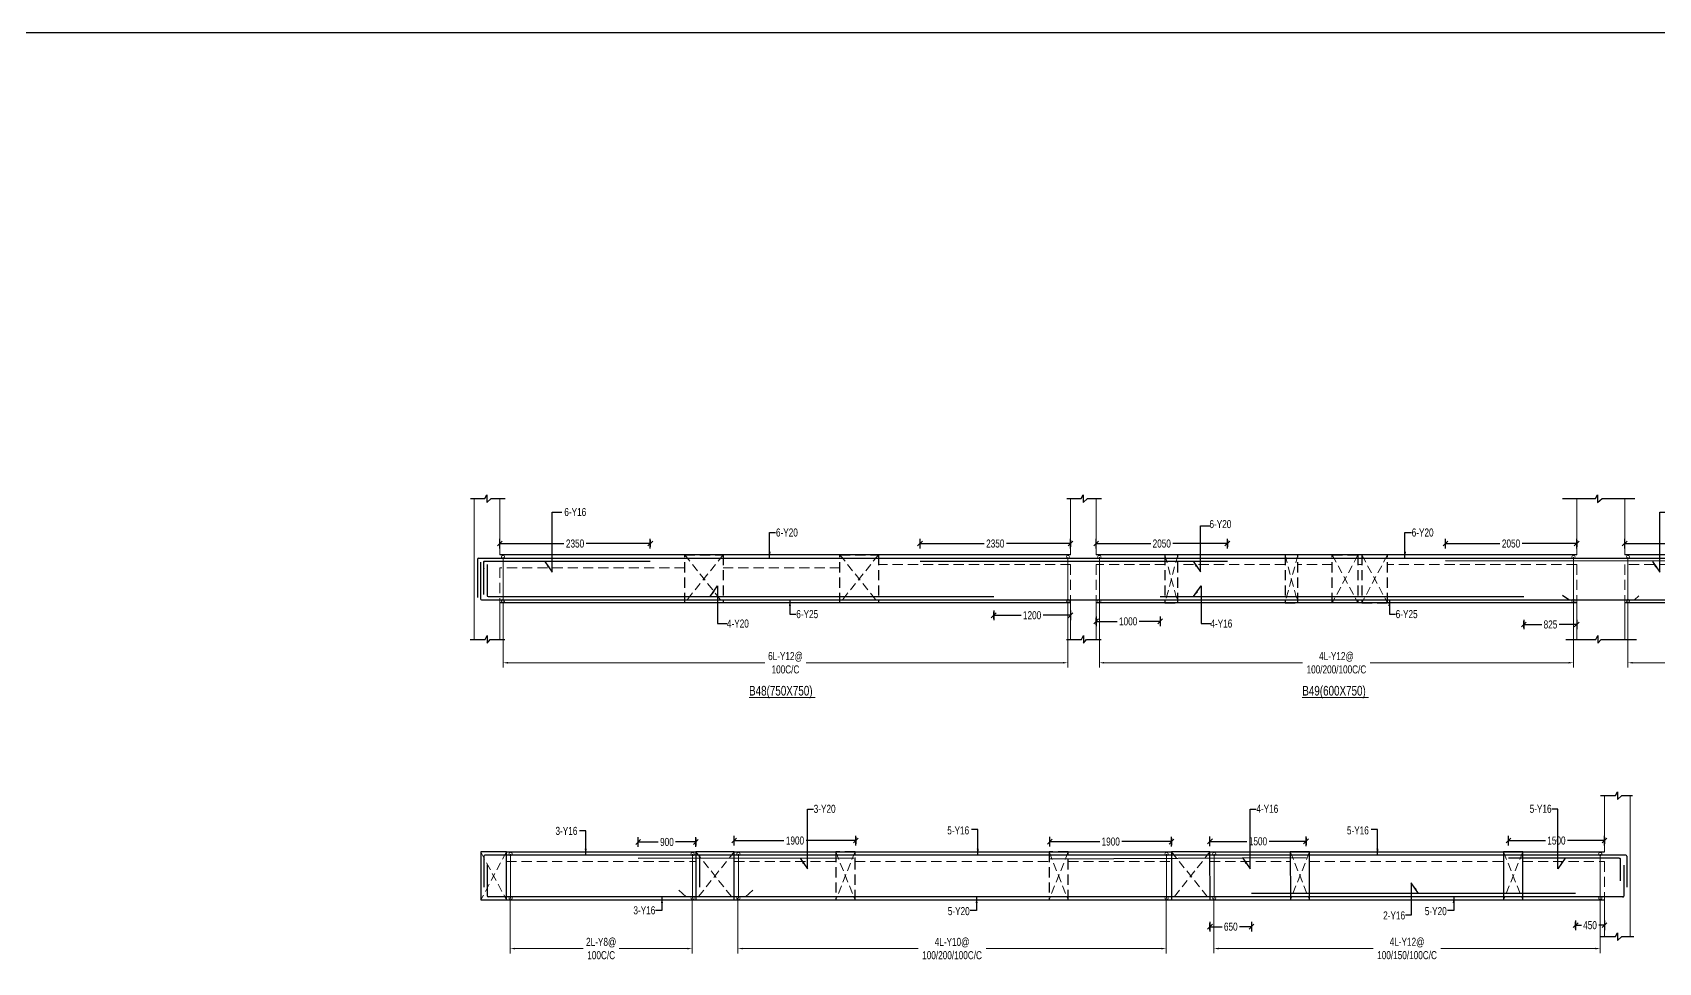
# Model space of a CAD drawing. Header units: millimetres. Extents: x 39642 to 123571, y 2620 to 56435.
# Drawn here: x 80427 to 105822, y 41910 to 56435 of the extents above; entities that cross this region are included whole.
import ezdxf

# ---------------------------------------------------------------- set-up
doc = ezdxf.new("R2010")
doc.units = ezdxf.units.MM
for name, pattern in [('CONTINOUS', [0]), ('CONTINU', [0]), ('HIDDEN', [9.525, 6.35, -3.175])]:
    doc.linetypes.add(name, pattern=pattern)
for name, color, linetype in [('-S-ARROW', 253, 'Continuous'), ('-S-DIM', 251, 'Continuous'), ('-S-MISC', 8, 'Continuous'), ('-STR-BEAM', 7, 'CONTINU'), ('-STR-REINF', 3, 'Continuous'), ('-STR-TEXT', 6, 'Continuous'), ('S- Structural', 5, 'Continuous')]:
    doc.layers.add(name, color=color, linetype=linetype)
for name, color, linetype, lineweight in [('-S-STIRUP', 11, 'Continuous', 9), ('-STR-COLUMN', 5, 'HIDDEN', 13), ('-STR-RF-DIM', 252, 'CONTINOUS', 20), ('S-BEAM-IDEN', 2, 'Continuous', 9), ('SEC TEXT', 9, 'Continuous', 18), ('SLAB LINE', 254, 'HIDDEN', 20)]:
    doc.layers.add(name, color=color, linetype=linetype, lineweight=lineweight)
doc.styles.add('BEAM-LS', font='romans.shx', dxfattribs={"width": 0.8})
doc.styles.add('EL', font='swisscl.ttf')
doc.styles.add('SOBHA', font='swisscl.ttf')
doc.styles.add('sobha.sed', font='swisscl.ttf')
doc.dimstyles.new('S-50', dxfattribs={"dimscale": 50, "dimtxt": 2.5, "dimasz": 1.25, "dimexe": 1, "dimexo": 1, "dimgap": 0.5, "dimtad": 1, "dimdec": 0, "dimrnd": 0.0005, "dimzin": 0, "dimdsep": 46, "dimtxsty": 'EL', "dimblk": 'ARCHTICK', "dimcen": 0.09, "dimdle": 1.5, "dimclrd": 251, "dimclre": 251, "dimclrt": 6, "dimadec": 0, "dimazin": 0, "dimtfac": 1, "dimtdec": 0, "dimtofl": 0, "dimtmove": 0, "dimatfit": 3, "dimfxl": 2, "dimtolj": 1, "dimtzin": 0, "dimlwd": -1, "dimlwe": -1, "dimarcsym": 0})
doc.dimstyles.new('S-DIM50', dxfattribs={"dimscale": 50, "dimtxt": 2.5, "dimasz": 1.5, "dimexe": 1.5, "dimexo": 1, "dimgap": 0.5, "dimtad": 0, "dimdec": 0, "dimzin": 0, "dimdsep": 46, "dimtxsty": 'SOBHA', "dimcen": 0.09, "dimclrd": 256, "dimclre": 256, "dimclrt": 6, "dimadec": 5, "dimazin": 0, "dimtfac": 1, "dimtdec": 0, "dimtofl": 0, "dimtmove": 0, "dimatfit": 3, "dimfxl": 0.18, "dimtolj": 1, "dimtzin": 0, "dimlwd": -1, "dimlwe": -1, "dimarcsym": 0})
doc.dimstyles.new('STIRUP', dxfattribs={"dimscale": 50, "dimtxt": 2.5, "dimasz": 2.2, "dimexe": 0, "dimexo": 0, "dimgap": 0.5, "dimtad": 0, "dimdec": 0, "dimzin": 0, "dimdsep": 46, "dimtxsty": 'BEAM-LS', "dimblk": 'DOTSMALL', "dimcen": 0.09, "dimclrd": 256, "dimclre": 256, "dimclrt": 256, "dimadec": 5, "dimazin": 0, "dimtfac": 1, "dimtdec": 0, "dimtofl": 0, "dimtmove": 0, "dimatfit": 3, "dimldrblk": 'DOTSMALL', "dimfxl": 0, "dimfxlon": 1, "dimtolj": 1, "dimtzin": 0, "dimlwd": -1, "dimlwe": -1, "dimarcsym": 0})

# ---------------------------------------------------------------- blocks, each defined once
blk = doc.blocks.new('_DotSmall')
at = {"color": 0, "linetype": 'ByBlock', "const_width": 0.5}
blk.add_lwpolyline([(-0.0625, 0, 1), (0.0625, 0, 1)], format="xyb", close=True, dxfattribs=at)
blk = doc.blocks.new('*D240')
at = {"layer": '-S-STIRUP', "ltscale": 100, "transparency": 16777216}
blk.add_line((96597, 47556), (96597, 48243), dxfattribs=at)
at = {"layer": '-S-STIRUP', "linetype": 'CONTINU', "ltscale": 100, "transparency": 16777216, "xscale": 100, "yscale": 100, "zscale": 100}
for p, rotation in [((96597, 48243), 90), ((96597, 47556), 270)]:
    blk.add_blockref('_DotSmall', p, dxfattribs=dict(at, rotation=rotation))
blk = doc.blocks.new('*D241')
at = {"layer": '-S-STIRUP', "ltscale": 100, "transparency": 16777216}
blk.add_line((87776, 47556), (87776, 48243), dxfattribs=at)
at = {"layer": '-S-STIRUP', "linetype": 'CONTINU', "ltscale": 100, "transparency": 16777216, "xscale": 100, "yscale": 100, "zscale": 100}
for p, rotation in [((87776, 48243), 90), ((87776, 47556), 270)]:
    blk.add_blockref('_DotSmall', p, dxfattribs=dict(at, rotation=rotation))
blk = doc.blocks.new('_ArchTick')
at = {"color": 0, "linetype": 'ByBlock', "const_width": 0.15}
blk.add_lwpolyline([(-0.5, -0.5), (0.5, 0.5)], dxfattribs=at)
blk = doc.blocks.new('*D242')
at = {"layer": '-STR-RF-DIM', "transparency": 16777216}
for p, q in [((87776, 47637), (87776, 46516)), ((96597, 47592), (96597, 46516)), ((87851, 46591), (91866, 46591)), ((96522, 46591), (92508, 46591))]:
    blk.add_line(p, q, dxfattribs=at)
for points in [[(87851, 46604), (87851, 46579), (87776, 46591)], [(96522, 46604), (96522, 46579), (96597, 46591)]]:
    blk.add_solid(points, dxfattribs=at)
at = {"layer": '-STR-RF-DIM', "color": 6, "transparency": 16777216, "insert": (92187, 46591), "char_height": 125, "attachment_point": 5, "style": 'SOBHA'}
blk.add_mtext('\\A1;6L-Y12@\\P100C/C', dxfattribs=at)
blk = doc.blocks.new('_Oblique')
at = {"color": 0, "linetype": 'ByBlock', "lineweight": -2}
for p, q in [((-0.5, -0.5), (0.5, 0.5)), ((0, 0.71), (0, -0.71))]:
    blk.add_line(p, q, dxfattribs=at)
blk = doc.blocks.new('*D243')
at = {"layer": '-S-DIM', "transparency": 16777216}
for p, q in [((94289, 48378), (94289, 48528)), ((96639, 48378), (96639, 48528)), ((94289, 48453), (95291, 48453)), ((96639, 48453), (95638, 48453))]:
    blk.add_line(p, q, dxfattribs=at)
at = {"layer": '-S-DIM', "transparency": 16777216, "xscale": 75, "yscale": 75, "zscale": 75, "rotation": 180}
blk.add_blockref('_Oblique', (94289, 48453), dxfattribs=at)
at = {"layer": '-S-DIM', "transparency": 16777216, "xscale": 75, "yscale": 75, "zscale": 75}
blk.add_blockref('_Oblique', (96639, 48453), dxfattribs=at)
at = {"layer": '-S-DIM', "color": 6, "transparency": 16777216, "insert": (95464, 48453), "char_height": 125, "attachment_point": 5, "style": 'SOBHA'}
blk.add_mtext('\\A1;2350', dxfattribs=at)
blk = doc.blocks.new('*D244')
at = {"layer": '-S-DIM', "transparency": 16777216}
for p, q in [((95439, 47408), (95439, 47258)), ((95439, 47333), (95867, 47333)), ((96639, 47333), (96211, 47333)), ((96639, 47408), (96639, 47258))]:
    blk.add_line(p, q, dxfattribs=at)
at = {"layer": '-S-DIM', "transparency": 16777216, "xscale": 75, "yscale": 75, "zscale": 75, "rotation": 180}
blk.add_blockref('_Oblique', (95439, 47333), dxfattribs=at)
at = {"layer": '-S-DIM', "transparency": 16777216, "xscale": 75, "yscale": 75, "zscale": 75}
blk.add_blockref('_Oblique', (96639, 47333), dxfattribs=at)
at = {"layer": '-S-DIM', "color": 6, "transparency": 16777216, "insert": (96039, 47333), "char_height": 125, "attachment_point": 5, "style": 'SOBHA'}
blk.add_mtext('\\A1;1200', dxfattribs=at)
blk = doc.blocks.new('*D245')
at = {"layer": '-S-DIM', "transparency": 16777216}
for p, q in [((97039, 48378), (97039, 48528)), ((99089, 48378), (99089, 48528)), ((97039, 48453), (97891, 48453)), ((99089, 48453), (98237, 48453))]:
    blk.add_line(p, q, dxfattribs=at)
at = {"layer": '-S-DIM', "transparency": 16777216, "xscale": 75, "yscale": 75, "zscale": 75, "rotation": 180}
blk.add_blockref('_Oblique', (97039, 48453), dxfattribs=at)
at = {"layer": '-S-DIM', "transparency": 16777216, "xscale": 75, "yscale": 75, "zscale": 75}
blk.add_blockref('_Oblique', (99089, 48453), dxfattribs=at)
at = {"layer": '-S-DIM', "color": 6, "transparency": 16777216, "insert": (98064, 48453), "char_height": 125, "attachment_point": 5, "style": 'SOBHA'}
blk.add_mtext('\\A1;2050', dxfattribs=at)
blk = doc.blocks.new('*D246')
at = {"layer": '-S-DIM', "transparency": 16777216}
for p, q in [((97039, 47313), (97039, 47163)), ((97039, 47238), (97367, 47238)), ((98039, 47238), (97711, 47238)), ((98039, 47313), (98039, 47163))]:
    blk.add_line(p, q, dxfattribs=at)
at = {"layer": '-S-DIM', "transparency": 16777216, "xscale": 75, "yscale": 75, "zscale": 75, "rotation": 180}
blk.add_blockref('_Oblique', (97039, 47238), dxfattribs=at)
at = {"layer": '-S-DIM', "transparency": 16777216, "xscale": 75, "yscale": 75, "zscale": 75}
blk.add_blockref('_Oblique', (98039, 47238), dxfattribs=at)
at = {"layer": '-S-DIM', "color": 6, "transparency": 16777216, "insert": (97539, 47238), "char_height": 125, "attachment_point": 5, "style": 'SOBHA'}
blk.add_mtext('\\A1;1000', dxfattribs=at)
blk = doc.blocks.new('*D247')
at = {"layer": '-S-DIM', "transparency": 16777216}
for p, q in [((103719, 47264), (103719, 47114)), ((104544, 47264), (104544, 47114)), ((103719, 47189), (104001, 47189)), ((104544, 47189), (104269, 47189))]:
    blk.add_line(p, q, dxfattribs=at)
at = {"layer": '-S-DIM', "transparency": 16777216, "xscale": 75, "yscale": 75, "zscale": 75, "rotation": 180}
blk.add_blockref('_Oblique', (103719, 47189), dxfattribs=at)
at = {"layer": '-S-DIM', "transparency": 16777216, "xscale": 75, "yscale": 75, "zscale": 75}
blk.add_blockref('_Oblique', (104544, 47189), dxfattribs=at)
at = {"layer": '-S-DIM', "color": 6, "transparency": 16777216, "insert": (104135, 47189), "char_height": 125, "attachment_point": 5, "style": 'SOBHA'}
blk.add_mtext('\\A1;825', dxfattribs=at)
blk = doc.blocks.new('*D248')
at = {"layer": '-S-STIRUP', "ltscale": 100, "transparency": 16777216}
blk.add_line((97089, 47556), (97089, 48243), dxfattribs=at)
at = {"layer": '-S-STIRUP', "linetype": 'CONTINU', "ltscale": 100, "transparency": 16777216, "xscale": 100, "yscale": 100, "zscale": 100}
for p, rotation in [((97089, 48243), 90), ((97089, 47556), 270)]:
    blk.add_blockref('_DotSmall', p, dxfattribs=dict(at, rotation=rotation))
blk = doc.blocks.new('*D249')
at = {"layer": '-STR-RF-DIM', "transparency": 16777216}
for p, q in [((97089, 47637), (97089, 46516)), ((104494, 47550), (104494, 46516)), ((97164, 46591), (100262, 46591)), ((104419, 46591), (101321, 46591))]:
    blk.add_line(p, q, dxfattribs=at)
for points in [[(97164, 46604), (97164, 46579), (97089, 46591)], [(104419, 46604), (104419, 46579), (104494, 46591)]]:
    blk.add_solid(points, dxfattribs=at)
at = {"layer": '-STR-RF-DIM', "color": 6, "transparency": 16777216, "insert": (100792, 46591), "char_height": 125, "attachment_point": 5, "style": 'SOBHA'}
blk.add_mtext('\\A1;4L-Y12@\\P100/200/100C/C', dxfattribs=at)
blk = doc.blocks.new('*D250')
at = {"layer": '-S-STIRUP', "ltscale": 100, "transparency": 16777216}
blk.add_line((104494, 47556), (104494, 48243), dxfattribs=at)
at = {"layer": '-S-STIRUP', "linetype": 'CONTINU', "ltscale": 100, "transparency": 16777216, "xscale": 100, "yscale": 100, "zscale": 100}
for p, rotation in [((104494, 48243), 90), ((104494, 47556), 270)]:
    blk.add_blockref('_DotSmall', p, dxfattribs=dict(at, rotation=rotation))
blk = doc.blocks.new('*D251')
at = {"layer": '-S-DIM', "transparency": 16777216}
for p, q in [((87726, 48378), (87726, 48528)), ((90076, 48378), (90076, 48528)), ((87726, 48453), (88728, 48453)), ((90076, 48453), (89075, 48453))]:
    blk.add_line(p, q, dxfattribs=at)
at = {"layer": '-S-DIM', "transparency": 16777216, "xscale": 75, "yscale": 75, "zscale": 75, "rotation": 180}
blk.add_blockref('_Oblique', (87726, 48453), dxfattribs=at)
at = {"layer": '-S-DIM', "transparency": 16777216, "xscale": 75, "yscale": 75, "zscale": 75}
blk.add_blockref('_Oblique', (90076, 48453), dxfattribs=at)
at = {"layer": '-S-DIM', "color": 6, "transparency": 16777216, "insert": (88901, 48453), "char_height": 125, "attachment_point": 5, "style": 'SOBHA'}
blk.add_mtext('\\A1;2350', dxfattribs=at)
blk = doc.blocks.new('*D252')
at = {"layer": '-S-DIM', "transparency": 16777216}
for p, q in [((102494, 48378), (102494, 48528)), ((104544, 48378), (104544, 48528)), ((102494, 48453), (103346, 48453)), ((104544, 48453), (103692, 48453))]:
    blk.add_line(p, q, dxfattribs=at)
at = {"layer": '-S-DIM', "transparency": 16777216, "xscale": 75, "yscale": 75, "zscale": 75, "rotation": 180}
blk.add_blockref('_Oblique', (102494, 48453), dxfattribs=at)
at = {"layer": '-S-DIM', "transparency": 16777216, "xscale": 75, "yscale": 75, "zscale": 75}
blk.add_blockref('_Oblique', (104544, 48453), dxfattribs=at)
at = {"layer": '-S-DIM', "color": 6, "transparency": 16777216, "insert": (103519, 48453), "char_height": 125, "attachment_point": 5, "style": 'SOBHA'}
blk.add_mtext('\\A1;2050', dxfattribs=at)
blk = doc.blocks.new('*D253')
at = {"layer": '-S-DIM', "transparency": 16777216}
for p, q in [((105294, 48378), (105294, 48528)), ((107195, 48378), (107195, 48528)), ((105294, 48453), (106072, 48453)), ((107195, 48453), (106416, 48453))]:
    blk.add_line(p, q, dxfattribs=at)
at = {"layer": '-S-DIM', "transparency": 16777216, "xscale": 75, "yscale": 75, "zscale": 75, "rotation": 180}
blk.add_blockref('_Oblique', (105294, 48453), dxfattribs=at)
at = {"layer": '-S-DIM', "transparency": 16777216, "xscale": 75, "yscale": 75, "zscale": 75}
blk.add_blockref('_Oblique', (107195, 48453), dxfattribs=at)
at = {"layer": '-S-DIM', "color": 6, "transparency": 16777216, "insert": (106244, 48453), "char_height": 125, "attachment_point": 5, "style": 'SOBHA'}
blk.add_mtext('\\A1;1900', dxfattribs=at)
blk = doc.blocks.new('*D255')
at = {"layer": '-S-STIRUP', "ltscale": 100, "transparency": 16777216}
blk.add_line((105344, 47556), (105344, 48243), dxfattribs=at)
at = {"layer": '-S-STIRUP', "linetype": 'CONTINU', "ltscale": 100, "transparency": 16777216, "xscale": 100, "yscale": 100, "zscale": 100}
for p, rotation in [((105344, 48243), 90), ((105344, 47556), 270)]:
    blk.add_blockref('_DotSmall', p, dxfattribs=dict(at, rotation=rotation))
blk = doc.blocks.new('*D256')
at = {"layer": '-STR-RF-DIM', "transparency": 16777216}
for p, q in [((105344, 47637), (105344, 46516)), ((111926, 47526), (111926, 46516)), ((105419, 46591), (108105, 46591)), ((111851, 46591), (109165, 46591))]:
    blk.add_line(p, q, dxfattribs=at)
for points in [[(105419, 46604), (105419, 46579), (105344, 46591)], [(111851, 46604), (111851, 46579), (111926, 46591)]]:
    blk.add_solid(points, dxfattribs=at)
at = {"layer": '-STR-RF-DIM', "color": 6, "transparency": 16777216, "insert": (108635, 46591), "char_height": 125, "attachment_point": 5, "style": 'SOBHA'}
blk.add_mtext('\\A1;4L-Y10@\\P100/200/100C/C', dxfattribs=at)
blk = doc.blocks.new('*D263')
at = {"layer": '-S-STIRUP', "ltscale": 100, "transparency": 16777216}
blk.add_line((87894, 42917), (87894, 43604), dxfattribs=at)
at = {"layer": '-S-STIRUP', "linetype": 'CONTINU', "ltscale": 100, "transparency": 16777216, "xscale": 100, "yscale": 100, "zscale": 100}
for p, rotation in [((87894, 43604), 90), ((87894, 42917), 270)]:
    blk.add_blockref('_DotSmall', p, dxfattribs=dict(at, rotation=rotation))
blk = doc.blocks.new('*D264')
at = {"layer": '-S-STIRUP', "ltscale": 100, "transparency": 16777216}
blk.add_line((90736, 42917), (90736, 43603), dxfattribs=at)
at = {"layer": '-S-STIRUP', "linetype": 'CONTINU', "ltscale": 100, "transparency": 16777216, "xscale": 100, "yscale": 100, "zscale": 100}
for p, rotation in [((90736, 43603), 90), ((90736, 42917), 270)]:
    blk.add_blockref('_DotSmall', p, dxfattribs=dict(at, rotation=rotation))
blk = doc.blocks.new('*D265')
at = {"layer": '-STR-RF-DIM', "transparency": 16777216}
for p, q in [((87888, 42917), (87888, 42052)), ((90730, 42917), (90730, 42052)), ((87963, 42127), (89027, 42127)), ((90655, 42127), (89590, 42127))]:
    blk.add_line(p, q, dxfattribs=at)
for points in [[(87963, 42140), (87963, 42115), (87888, 42127)], [(90655, 42140), (90655, 42115), (90730, 42127)]]:
    blk.add_solid(points, dxfattribs=at)
at = {"layer": '-STR-RF-DIM', "color": 6, "transparency": 16777216, "insert": (89309, 42127), "char_height": 125, "attachment_point": 5, "style": 'SOBHA'}
blk.add_mtext('\\A1;2L-Y8@\\P100C/C', dxfattribs=at)
blk = doc.blocks.new('*D266')
at = {"layer": '-S-STIRUP', "ltscale": 100, "transparency": 16777216}
blk.add_line((91452, 42917), (91452, 43604), dxfattribs=at)
at = {"layer": '-S-STIRUP', "linetype": 'CONTINU', "ltscale": 100, "transparency": 16777216, "xscale": 100, "yscale": 100, "zscale": 100}
for p, rotation in [((91452, 43604), 90), ((91452, 42917), 270)]:
    blk.add_blockref('_DotSmall', p, dxfattribs=dict(at, rotation=rotation))
blk = doc.blocks.new('*D267')
at = {"layer": '-S-STIRUP', "ltscale": 100, "transparency": 16777216}
blk.add_line((98139, 42917), (98139, 43604), dxfattribs=at)
at = {"layer": '-S-STIRUP', "linetype": 'CONTINU', "ltscale": 100, "transparency": 16777216, "xscale": 100, "yscale": 100, "zscale": 100}
for p, rotation in [((98139, 43604), 90), ((98139, 42917), 270)]:
    blk.add_blockref('_DotSmall', p, dxfattribs=dict(at, rotation=rotation))
blk = doc.blocks.new('*D268')
at = {"layer": '-STR-RF-DIM', "transparency": 16777216}
for p, q in [((91445, 42917), (91445, 42052)), ((98133, 42916), (98133, 42052)), ((91520, 42127), (94260, 42127)), ((98058, 42127), (95319, 42127))]:
    blk.add_line(p, q, dxfattribs=at)
for points in [[(91520, 42140), (91520, 42115), (91445, 42127)], [(98058, 42140), (98058, 42115), (98133, 42127)]]:
    blk.add_solid(points, dxfattribs=at)
at = {"layer": '-STR-RF-DIM', "color": 6, "transparency": 16777216, "insert": (94789, 42127), "char_height": 125, "attachment_point": 5, "style": 'SOBHA'}
blk.add_mtext('\\A1;4L-Y10@\\P100/200/100C/C', dxfattribs=at)
blk = doc.blocks.new('*D269')
at = {"layer": '-STR-RF-DIM', "transparency": 16777216}
for p, q in [((98876, 42917), (98876, 42053)), ((104913, 42911), (104913, 42053)), ((98951, 42128), (101365, 42128)), ((104838, 42128), (102424, 42128))]:
    blk.add_line(p, q, dxfattribs=at)
for points in [[(98951, 42140), (98951, 42115), (98876, 42128)], [(104838, 42140), (104838, 42115), (104913, 42128)]]:
    blk.add_solid(points, dxfattribs=at)
at = {"layer": '-STR-RF-DIM', "color": 6, "transparency": 16777216, "insert": (101895, 42128), "char_height": 125, "attachment_point": 5, "style": 'SOBHA'}
blk.add_mtext('\\A1;4L-Y12@\\P100/150/100C/C', dxfattribs=at)
blk = doc.blocks.new('*D270')
at = {"layer": '-S-DIM', "transparency": 16777216}
for p, q in [((98817, 42544), (98817, 42394)), ((98817, 42469), (99008, 42469)), ((99467, 42469), (99276, 42469)), ((99467, 42544), (99467, 42394))]:
    blk.add_line(p, q, dxfattribs=at)
at = {"layer": '-S-DIM', "transparency": 16777216, "xscale": 75, "yscale": 75, "zscale": 75, "rotation": 180}
blk.add_blockref('_Oblique', (98817, 42469), dxfattribs=at)
at = {"layer": '-S-DIM', "transparency": 16777216, "xscale": 75, "yscale": 75, "zscale": 75}
blk.add_blockref('_Oblique', (99467, 42469), dxfattribs=at)
at = {"layer": '-S-DIM', "color": 6, "transparency": 16777216, "insert": (99142, 42469), "char_height": 125, "attachment_point": 5, "style": 'SOBHA'}
blk.add_mtext('\\A1;650', dxfattribs=at)
blk = doc.blocks.new('*D271')
at = {"layer": '-S-DIM', "transparency": 16777216}
for p, q in [((104528, 42567), (104528, 42417)), ((104528, 42492), (104618, 42492)), ((104978, 42492), (104888, 42492)), ((104978, 42567), (104978, 42417))]:
    blk.add_line(p, q, dxfattribs=at)
at = {"layer": '-S-DIM', "transparency": 16777216, "xscale": 75, "yscale": 75, "zscale": 75, "rotation": 180}
blk.add_blockref('_Oblique', (104528, 42492), dxfattribs=at)
at = {"layer": '-S-DIM', "transparency": 16777216, "xscale": 75, "yscale": 75, "zscale": 75}
blk.add_blockref('_Oblique', (104978, 42492), dxfattribs=at)
at = {"layer": '-S-DIM', "color": 6, "transparency": 16777216, "insert": (104753, 42492), "char_height": 125, "attachment_point": 5, "style": 'SOBHA'}
blk.add_mtext('\\A1;450', dxfattribs=at)
blk = doc.blocks.new('*D272')
at = {"layer": '-S-STIRUP', "ltscale": 100, "transparency": 16777216}
blk.add_line((98883, 42917), (98883, 43604), dxfattribs=at)
at = {"layer": '-S-STIRUP', "linetype": 'CONTINU', "ltscale": 100, "transparency": 16777216, "xscale": 100, "yscale": 100, "zscale": 100}
for p, rotation in [((98883, 43604), 90), ((98883, 42917), 270)]:
    blk.add_blockref('_DotSmall', p, dxfattribs=dict(at, rotation=rotation))
blk = doc.blocks.new('*D273')
at = {"layer": '-S-STIRUP', "ltscale": 100, "transparency": 16777216}
blk.add_line((104913, 42917), (104913, 43604), dxfattribs=at)
at = {"layer": '-S-STIRUP', "linetype": 'CONTINU', "ltscale": 100, "transparency": 16777216, "xscale": 100, "yscale": 100, "zscale": 100}
for p, rotation in [((104913, 43604), 90), ((104913, 42917), 270)]:
    blk.add_blockref('_DotSmall', p, dxfattribs=dict(at, rotation=rotation))
blk = doc.blocks.new('*D274')
at = {"layer": '-S-DIM', "transparency": 16777216}
for p, q in [((103478, 43739), (103478, 43889)), ((103478, 43814), (104056, 43814)), ((104978, 43814), (104400, 43814)), ((104978, 43739), (104978, 43889))]:
    blk.add_line(p, q, dxfattribs=at)
at = {"layer": '-S-DIM', "transparency": 16777216, "xscale": 75, "yscale": 75, "zscale": 75, "rotation": 180}
blk.add_blockref('_Oblique', (103478, 43814), dxfattribs=at)
at = {"layer": '-S-DIM', "transparency": 16777216, "xscale": 75, "yscale": 75, "zscale": 75}
blk.add_blockref('_Oblique', (104978, 43814), dxfattribs=at)
at = {"layer": '-S-DIM', "color": 6, "transparency": 16777216, "insert": (104228, 43814), "char_height": 125, "attachment_point": 5, "style": 'SOBHA'}
blk.add_mtext('\\A1;1500', dxfattribs=at)
blk = doc.blocks.new('*D275')
at = {"layer": '-S-DIM', "transparency": 16777216}
for p, q in [((89886, 43717), (89886, 43867)), ((89886, 43792), (90201, 43792)), ((90786, 43792), (90470, 43792)), ((90786, 43717), (90786, 43867))]:
    blk.add_line(p, q, dxfattribs=at)
at = {"layer": '-S-DIM', "transparency": 16777216, "xscale": 75, "yscale": 75, "zscale": 75, "rotation": 180}
blk.add_blockref('_Oblique', (89886, 43792), dxfattribs=at)
at = {"layer": '-S-DIM', "transparency": 16777216, "xscale": 75, "yscale": 75, "zscale": 75}
blk.add_blockref('_Oblique', (90786, 43792), dxfattribs=at)
at = {"layer": '-S-DIM', "color": 6, "transparency": 16777216, "insert": (90336, 43792), "char_height": 125, "attachment_point": 5, "style": 'SOBHA'}
blk.add_mtext('\\A1;900', dxfattribs=at)
blk = doc.blocks.new('*D276')
at = {"layer": '-S-DIM', "transparency": 16777216}
for p, q in [((91386, 43739), (91386, 43889)), ((91386, 43814), (92164, 43814)), ((93286, 43814), (92508, 43814)), ((93286, 43739), (93286, 43889))]:
    blk.add_line(p, q, dxfattribs=at)
at = {"layer": '-S-DIM', "transparency": 16777216, "xscale": 75, "yscale": 75, "zscale": 75, "rotation": 180}
blk.add_blockref('_Oblique', (91386, 43814), dxfattribs=at)
at = {"layer": '-S-DIM', "transparency": 16777216, "xscale": 75, "yscale": 75, "zscale": 75}
blk.add_blockref('_Oblique', (93286, 43814), dxfattribs=at)
at = {"layer": '-S-DIM', "color": 6, "transparency": 16777216, "insert": (92336, 43814), "char_height": 125, "attachment_point": 5, "style": 'SOBHA'}
blk.add_mtext('\\A1;1900', dxfattribs=at)
blk = doc.blocks.new('*D277')
at = {"layer": '-S-DIM', "transparency": 16777216}
for p, q in [((96317, 43723), (96317, 43873)), ((96317, 43798), (97095, 43798)), ((98217, 43798), (97439, 43798)), ((98217, 43723), (98217, 43873))]:
    blk.add_line(p, q, dxfattribs=at)
at = {"layer": '-S-DIM', "transparency": 16777216, "xscale": 75, "yscale": 75, "zscale": 75, "rotation": 180}
blk.add_blockref('_Oblique', (96317, 43798), dxfattribs=at)
at = {"layer": '-S-DIM', "transparency": 16777216, "xscale": 75, "yscale": 75, "zscale": 75}
blk.add_blockref('_Oblique', (98217, 43798), dxfattribs=at)
at = {"layer": '-S-DIM', "color": 6, "transparency": 16777216, "insert": (97267, 43798), "char_height": 125, "attachment_point": 5, "style": 'SOBHA'}
blk.add_mtext('\\A1;1900', dxfattribs=at)
blk = doc.blocks.new('*D278')
at = {"layer": '-S-DIM', "transparency": 16777216}
for p, q in [((98817, 43727), (98817, 43877)), ((98817, 43802), (99395, 43802)), ((100317, 43802), (99739, 43802)), ((100317, 43727), (100317, 43877))]:
    blk.add_line(p, q, dxfattribs=at)
at = {"layer": '-S-DIM', "transparency": 16777216, "xscale": 75, "yscale": 75, "zscale": 75, "rotation": 180}
blk.add_blockref('_Oblique', (98817, 43802), dxfattribs=at)
at = {"layer": '-S-DIM', "transparency": 16777216, "xscale": 75, "yscale": 75, "zscale": 75}
blk.add_blockref('_Oblique', (100317, 43802), dxfattribs=at)
at = {"layer": '-S-DIM', "color": 6, "transparency": 16777216, "insert": (99567, 43802), "char_height": 125, "attachment_point": 5, "style": 'SOBHA'}
blk.add_mtext('\\A1;1500', dxfattribs=at)

msp = doc.modelspace()

# ---------------------------------------------------------------- linework, layer by layer
at = {"layer": '-S-MISC', "linetype": 'ByBlock', "ltscale": 1000, "elevation": 0}
for points in [[(87269.6, 49155), (87491.5, 49155), (87522.3, 49214.7), (87522.3, 49094.5), (87592.7, 49155), (87808.1, 49155)], [(96582.6, 49155), (96804.4, 49155), (96835.3, 49214.7), (96835.3, 49094.5), (96905.6, 49155), (97121.1, 49155)], [(104324.7, 49155), (104839, 49155), (104869.9, 49214.7), (104869.9, 49094.5), (104940.2, 49155), (105452.5, 49155)], [(87263.8, 46955.4), (87496.4, 46955.5), (87527.2, 47015.2), (87527.2, 46895), (87577.1, 46955.5), (87806.2, 46955.5)], [(96576.8, 46955.4), (96809.3, 46955.5), (96840.2, 47015.2), (96840.2, 46895), (96890.1, 46955.5), (97119.1, 46955.5)], [(104376, 46955.4), (104843.9, 46955.5), (104874.8, 47015.2), (104874.8, 46895), (104924.6, 46955.5), (105478.5, 46955.5)], [(104916.8, 44516), (105149.8, 44516), (105180.7, 44575.7), (105180.7, 44455.5), (105251, 44516), (105415.4, 44516)], [(104912.7, 42316), (105149.8, 42316), (105180.7, 42375.7), (105180.7, 42255.5), (105251, 42316), (105437.9, 42316)]]:
    msp.add_lwpolyline(points, dxfattribs=at)
at = {"layer": '-STR-BEAM'}
for p, q in [((96639.2, 48276, 0), (87726.1, 48276, 0)), ((104544.1, 48276, 0), (97039.2, 48276, 0)), ((111976.1, 48276, 0), (105294.1, 48276, 0)), ((96639.2, 47526, 0), (87726.1, 47526, 0)), ((104544.1, 47526, 0), (97039.2, 47526, 0)), ((111976.1, 47526, 0), (105294.1, 47526, 0)), ((87828.4, 43636.5, 0), (90786.1, 43636, 0)), ((91386.1, 43636.7, 0), (98217, 43636.7, 0)), ((98817, 43636.9, 0), (104978.3, 43636.9, 0)), ((87828.4, 42886.5, 0), (90786.4, 42888.9, 0)), ((91386.1, 42886.7, 0), (98217, 42886.7, 0)), ((98817, 42886.9, 0), (104978.3, 42886.9, 0))]:
    msp.add_line(p, q, dxfattribs=at)
at = {"layer": '-STR-BEAM', "linetype": 'HIDDEN', "ltscale": 25, "elevation": 0}
for points in [[(90613.8, 48276), (91214.1, 48275.8), (91213.5, 47525.7), (90613.2, 47525.9), (90613.8, 48276)], [(93037.9, 48276), (93638.2, 48275.8), (93637.6, 47525.7), (93037.3, 47525.9), (93037.9, 48276)], [(98314.2, 48276), (98114.2, 48276), (98114.2, 47526), (98314.2, 47526), (98314.2, 48276)], [(100189.2, 48276), (99989.2, 48276), (99989.2, 47526), (100189.2, 47526), (100189.2, 48276)], [(100189.2, 48276), (99989.2, 48276), (99989.2, 47526), (100189.2, 47526), (100189.2, 48276)], [(100727.4, 48276), (101127.7, 48275.8), (101127.1, 47525.7), (100726.8, 47525.9), (100727.4, 48276)], [(101389.2, 48276), (101189.2, 48276), (101189.2, 47526), (101589.2, 47526), (101589.2, 48276)], [(93273.1, 43636.6), (92973.1, 43636.7), (92973.1, 42886.7), (93273.1, 42886.7), (93273.1, 43636.6)], [(96603.1, 43636.6), (96303.1, 43636.7), (96303.1, 42886.7), (96603.1, 42886.7), (96603.1, 43636.6)]]:
    msp.add_lwpolyline(points, dxfattribs=at)
at = {"layer": '-STR-BEAM', "elevation": 0}
for points in [[(87828.4, 43636.5), (87428.4, 43636.3), (87429, 42886.3), (87829, 42886.5), (87828.4, 43636.5)], [(91386.1, 43636.7), (90785.8, 43636.5), (90786.4, 42886.5), (91386.7, 42886.7), (91386.1, 43636.7)], [(98817, 43636.9), (98217, 43636.7), (98217.6, 42886.7), (98817.6, 42886.9), (98817, 43636.9)], [(100372, 43636.9), (100072, 43636.7), (100072.6, 42886.7), (100372.6, 42886.9), (100372, 43636.9)], [(103702, 43636.9), (103402, 43636.7), (103402.6, 42886.7), (103702.6, 42886.9), (103702, 43636.9)]]:
    msp.add_lwpolyline(points, dxfattribs=at)
at = {"layer": '-STR-COLUMN', "linetype": 'Continuous', "ltscale": 10}
for p, q in [((87326.2, 49155, 0), (87326.2, 46955.1, 0)), ((87726.2, 48276, 0), (87726.2, 49156, 0)), ((96639.2, 48276, 0), (96639.2, 49156, 0)), ((97039.2, 48276, 0), (97039.2, 49156, 0)), ((104544.1, 49155, 0), (104544.1, 48276, 0)), ((105294.1, 48276, 0), (105294.1, 49156, 0)), ((87726.2, 47526, 0), (87726.2, 46955.5, 0)), ((96639.2, 47526, 0), (96639.2, 46955.1, 0)), ((97039.2, 46955.1, 0), (97039.2, 47526, 0)), ((104544.1, 47526, 0), (104544.1, 46955.1, 0)), ((105294.1, 46955.5, 0), (105294.1, 47526, 0)), ((104978.3, 43636.9, 0), (104978.3, 44516.9, 0)), ((105378.6, 44516, 0), (105378.6, 42316, 0)), ((104978.2, 42886.9, 0), (104978.3, 42316, 0))]:
    msp.add_line(p, q, dxfattribs=at)
at = {"layer": '-STR-REINF', "ltscale": 10}
for p, q in [((87376.2, 48211, 0), (87376.2, 47611.8, 0)), ((87391.2, 48226, 0), (99089.2, 48226, 0)), ((87426.2, 48162.6, 0), (87426.2, 47591, 0)), ((87526.2, 48126.6, 0), (87526.2, 47640.9, 0)), ((94288.8, 48175.9, 0), (99089.2, 48176, 0)), ((107194.5, 48179, 0), (102494.1, 48186, 0)), ((87441.2, 47576, 0), (105446.7, 47576, 0)), ((87541.2, 47625.9, 0), (95439.1, 47625.9, 0)), ((98039.2, 47625.9, 0), (103719.4, 47625.9, 0)), ((104422.6, 47576, 0), (112611.1, 47576, 0)), ((87478.4, 43571.5, 0), (87478.4, 43085.8, 0)), ((91321.2, 43586.5, 0), (87493.3, 43586.5, 0)), ((87528.8, 43437.2, 0), (87528.8, 42951.5, 0)), ((93286, 43536.9, 0), (89885.9, 43536.5, 0)), ((90844.8, 43572, 0), (90844.8, 43086.4, 0)), ((105313.6, 43586.9, 0), (90859.8, 43587, 0)), ((100317.1, 43542.9, 0), (96317.2, 43524, 0)), ((105278.6, 43431.6, 0), (105278.6, 42945.9, 0)), ((105328.6, 43571.9, 0), (105328.6, 43086.3, 0)), ((91564.7, 42936.5, 0), (87543.8, 42936.5, 0)), ((105263.6, 42936.5, 0), (90635.8, 42936.5, 0)), ((104527.9, 42986.1, 0), (99467, 42986.1, 0))]:
    msp.add_line(p, q, dxfattribs=at)
at = {"layer": '-STR-REINF', "ltscale": 10, "elevation": 0}
for points in [[(104422.6, 47576), (104324.1, 47642.4)], [(105446.7, 47576), (105513.9, 47639.2)], [(90635.8, 42936.5), (90521.4, 43040.8)], [(91564.7, 42936.5), (91679.1, 43040.8)]]:
    msp.add_lwpolyline(points, dxfattribs=at)
at = {"layer": '-STR-REINF', "ltscale": 10}
msp.add_polyline3d([(99089.2, 48226, 0), (99524.5, 48226, 0), (107194.5, 48226, 0)], dxfattribs=at)
for centre, start, end in [((87391.2, 48211, 0), 90, 180), ((87441.2, 47591, 0), 180, 270), ((87541.2, 47640.9, 0), 180, 270), ((87493.4, 43571.5, 0), 90, 180), ((90859.8, 43572, 0), 90, 180), ((105313.6, 43571.9, 0), 0, 90), ((87543.8, 42951.5, 0), 180, 270), ((105263.6, 42945.9, 0), 270, 0)]:
    msp.add_arc(centre, 15, start, end, dxfattribs=at)
for points in [[(87476.2, 47656.7, 0), (87476.2, 47993.2, 0), (87476.2, 48161, 0), (87476.2, 48176, 0), (87491.2, 48176, 0), (87632, 48176, 0), (90076.4, 48176, 0)], [(105228.6, 43186.2, 0), (105228.6, 43354.1, 0), (105228.6, 43521.9, 0), (105228.6, 43536.9, 0), (105213.6, 43536.9, 0), (104909.8, 43536.9, 0), (103478.1, 43536.9, 0)]]:
    msp.add_rational_spline(points, [1, 1, 1, 0.707106781187, 1, 1, 1], degree=2, knots=[0, 0, 0, 1, 1, 2.5707963, 2.5707963, 3.5707963, 3.5707963, 3.5707963], dxfattribs=at)
at = {"layer": 'S- Structural', "ltscale": 20}
msp.add_lwpolyline([(39641.8, 56435.3), (122100, 56435.3), (123571.4, 2619.6), (40108.6, 2802.5)], close=True, dxfattribs=at)
at = {"layer": 'S-BEAM-IDEN', "color": 9, "linetype": 'HIDDEN', "ltscale": 20}
for p, q in [((91214.1, 48275.8, 0), (90613.2, 47526.1, 0)), ((90613.5, 48275.8, 0), (91213.8, 47526, 0)), ((93638.2, 48275.8, 0), (93037.3, 47526.1, 0)), ((93037.6, 48275.8, 0), (93637.9, 47526, 0)), ((98114.2, 48276, 0), (98314.2, 47526, 0)), ((98314.2, 48276, 0), (98114.2, 47526, 0)), ((99989.2, 48276, 0), (100189.2, 47526, 0)), ((100189.2, 48276, 0), (99989.2, 47526, 0)), ((99989.2, 48276, 0), (100189.2, 47526, 0)), ((100189.2, 48276, 0), (99989.2, 47526, 0)), ((101127.7, 48275.8, 0), (100726.8, 47526.1, 0)), ((100727.1, 48275.8, 0), (101127.4, 47526, 0)), ((101189.2, 48276, 0), (101589.2, 47526, 0)), ((101589.2, 48276, 0), (101189.2, 47526, 0)), ((87428.4, 43636.3, 0), (87829, 42886.5, 0)), ((87828.4, 43636.5, 0), (87429, 42886.3, 0)), ((90785.8, 43636.3, 0), (91386.7, 42886.7, 0)), ((91386.1, 43636.7, 0), (90786.1, 42886.5, 0)), ((92973.1, 43636.7, 0), (93273.1, 42886.7, 0)), ((93273.1, 43636.6, 0), (92973.1, 42886.7, 0)), ((96303.1, 43636.7, 0), (96603.1, 42886.7, 0)), ((96603.1, 43636.6, 0), (96303.1, 42886.7, 0)), ((98217, 43636.7, 0), (98817.6, 42886.9, 0)), ((98817, 43636.9, 0), (98217.6, 42886.7, 0)), ((100072, 43636.7, 0), (100372.6, 42886.9, 0)), ((100372, 43636.7, 0), (100072.6, 42886.7, 0)), ((103402, 43636.7, 0), (103702.6, 42886.9, 0)), ((103702, 43636.7, 0), (103402.6, 42886.7, 0))]:
    msp.add_line(p, q, dxfattribs=at)
at = {"layer": 'SLAB LINE', "linetype": 'HIDDEN', "ltscale": 25}
for p, q in [((90613.6, 48076, 0), (87726.1, 48076, 0)), ((87726.2, 48076, 0), (87726.2, 47526, 0)), ((93037.9, 48076, 0), (91213.5, 48076, 0)), ((96639.2, 48126, 0), (93637.9, 48126, 0)), ((96639.2, 48126, 0), (96639.2, 47526, 0)), ((98114.2, 48126, 0), (97039.2, 48126, 0)), ((97039.2, 48126, 0), (97039.2, 47526, 0)), ((99989.2, 48126, 0), (98314.2, 48126, 0)), ((100727.4, 48126, 0), (100189.2, 48126, 0)), ((101189.2, 48126, 0), (101127.4, 48126, 0)), ((104544, 48126, 0), (101589.2, 48126, 0)), ((104544.2, 48126, 0), (104544.2, 47526, 0)), ((108377.2, 48126, 0), (105294.1, 48126, 0)), ((105294.2, 48126, 0), (105294.2, 47526, 0)), ((87828.4, 43486.5, 0), (90785.9, 43486.5, 0)), ((90028.4, 43486.5, 0), (90029.2, 43486.5, 0)), ((91386.1, 43486.7, 0), (92973.1, 43486.7, 0)), ((93273.1, 43486.7, 0), (96303.1, 43486.7, 0)), ((96603.1, 43486.7, 0), (98217, 43486.7, 0)), ((98217, 43486.7, 0), (98217, 42886.7, 0)), ((98817, 43486.9, 0), (100072.1, 43486.9, 0)), ((100372.2, 43486.7, 0), (103402.1, 43486.8, 0)), ((103702.2, 43486.8, 0), (104978.2, 43486.9, 0)), ((104978.2, 43486.9, 0), (104978.2, 42886.9, 0))]:
    msp.add_line(p, q, dxfattribs=at)

# ---------------------------------------------------------------- texts
at = {"layer": '-STR-TEXT', "color": 6, "char_height": 125, "style": 'SOBHA'}
for s, insert, attachment_point in [('\\A1;6-Y16', (88733.1, 49008.5, 0), 1), ('\\A1;6-Y20', (92038.5, 48688.5, 0), 1), ('\\A1;6-Y20', (101967.6, 48688.5, 0), 1), ('\\A1;3-Y16', (88937.3, 44027.9, 0), 3), ('\\A1;5-Y16', (95055.8, 44035.8, 0), 3), ('\\A1;5-Y16', (101297.7, 44035.8, 0), 3)]:
    msp.add_mtext(s, dxfattribs=dict(at, insert=insert, attachment_point=attachment_point))
for s, insert, width, attachment_point in [('\\A1;6-Y20', (98808.9, 48693.4, 0), 355.259, 7), ('\\A1;4-Y20', (91273.1, 47139.7, 178586.6), 281.386, 7), ('\\A1;6-Y25', (92355.9, 47287.3, 0), 281.386, 7), ('\\A1;4-Y16', (98823.6, 47139.7, 178586.6), 281.386, 7), ('\\A1;6-Y25', (101717.7, 47287.3, 0), 281.386, 7), ('\\A1;3-Y20', (92628, 44373.2, 0), 281.386, 1), ('\\A1;4-Y16', (99541.3, 44373.2, 0), 281.386, 1), ('\\A1;5-Y16', (104151.7, 44373.2, 0), 281.386, 3), ('\\A1;3-Y16', (90154, 42661.2, 0), 281.386, 9), ('\\A1;5-Y20', (95064.4, 42648, 0), 281.386, 9), ('\\A1;2-Y16', (101864.1, 42581.2, 357173.2), 281.386, 9), ('\\A1;5-Y20', (102514.5, 42648.2, 0), 281.386, 9)]:
    msp.add_mtext(s, dxfattribs=dict(at, insert=insert, width=width, attachment_point=attachment_point))
at = {"layer": 'SEC TEXT', "color": 1, "linetype": 'ByBlock', "style": 'sobha.sed'}
for s, p in [('%%UB48(750X750) ', (91618.6, 46079.6, 0)), ('%%UB49(600X750) ', (100258.9, 46079.6, 0))]:
    msp.add_text(s, height=150, rotation=359.98928, dxfattribs=at).set_placement(p)

# ---------------------------------------------------------------- dimensions: what is measured, and where the dimension line sits
at = {"layer": '-S-DIM'}
for base, p1, p2, picture, middle in [((90076.4, 48453, 0), (87726.2, 48276, 0), (90076.4, 48176, 0), '*D251', (88901.3, 48453, 0)), ((99089.2, 48453, 0), (97039.2, 48276, 0), (99089.2, 48186, 0), '*D245', (98064.2, 48453, 0)), ((95439.1, 47333.5, 0), (96639.2, 47526, 0), (95439.1, 47625.9, 0), '*D244', (96039.1, 47333.5, 0)), ((98039.2, 47238.1, 0), (97039.2, 47632.7, 0), (98039.2, 47625.9, 0), '*D246', (97539.2, 47238.1, 0)), ((89885.9, 43792.4), (90785.8, 43636.5, 0), (89885.9, 43536.5, 0), '*D275', (90335.9, 43792.4)), ((93286, 43813.7), (91386.1, 43636.7, 0), (93286, 43536.9, 0), '*D276', (92336.1, 43813.7)), ((96317.2, 43798.4), (98217, 43642.5, 0), (96317.2, 43524, 0), '*D277', (97267.1, 43798.4)), ((100317.1, 43801.7), (98817, 43636.9, 0), (100317.1, 43542.9, 0), '*D278', (99567.1, 43801.7)), ((99467, 42469.3, 0), (98817, 42886.9, 0), (99467, 42986.1, 0), '*D270', (99142, 42469.3, 0))]:
    dim = msp.add_linear_dim(base=base, p1=p1, p2=p2, dimstyle='S-DIM50', override={"dimscale": 1, "dimtxt": 125, "dimasz": 75, "dimexe": 75, "dimexo": 0, "dimgap": 25, "dimblk1": 'Oblique', "dimblk2": 'Oblique', "dimsah": 1, "dimcen": 4.5, "dimfxl": 75, "dimfxlon": 1}, dxfattribs=at)
    dim.commit()
    dim.dimension.update_dxf_attribs({"geometry": picture, "text_midpoint": middle})
for base, p1, p2, picture, middle in [((94289.3, 48453, 0), (96639.2, 48276, 0), (94289.3, 48162.5, 0), '*D243', (95464.2, 48453, 0)), ((102494.1, 48453, 0), (104544.1, 48276, 0), (102494.1, 48186, 0), '*D252', (103519.1, 48453, 0)), ((105294.1, 48453, 0), (107194.5, 48179, 0), (105294.1, 48276, 0), '*D253', (106244.3, 48453, 0)), ((103478.1, 43813.7, 0), (104978.3, 43636.9, 0), (103478.1, 43536.9, 0), '*D274', (104228.2, 43813.7, 0)), ((104527.9, 42491.9, 0), (104978.3, 42886.9, 0), (104527.9, 42986.1, 0), '*D271', (104753.1, 42491.9, 0))]:
    dim = msp.add_linear_dim(base=base, p1=p1, p2=p2, angle=180, dimstyle='S-DIM50', override={"dimscale": 1, "dimtxt": 125, "dimasz": 75, "dimexe": 75, "dimexo": 0, "dimgap": 25, "dimblk1": 'Oblique', "dimblk2": 'Oblique', "dimsah": 1, "dimcen": 4.5, "dimfxl": 75, "dimfxlon": 1}, dxfattribs=at)
    dim.commit()
    dim.dimension.update_dxf_attribs({"geometry": picture, "text_midpoint": middle})
dim = msp.add_linear_dim(base=(104544, 47189.2, 0), p1=(103719.4, 47625.9, 0), p2=(104544, 47526, 0), dimstyle='S-DIM50', override={"dimscale": 1, "dimtxt": 125, "dimasz": 75, "dimexe": 75, "dimexo": 0, "dimgap": 25, "dimblk1": 'Oblique', "dimblk2": 'Oblique', "dimsah": 1, "dimcen": 4.5, "dimfxl": 75, "dimfxlon": 1}, dxfattribs=at)
dim.commit()
dim.dimension.update_dxf_attribs({"geometry": '*D247', "text_midpoint": (104135.2, 47189.2, 0), "dimtype": 160})
at = {"layer": '-S-STIRUP', "linetype": 'CONTINU', "ltscale": 100}
for base, p1, p2, picture, middle in [((87776, 48243, 178586.6), (87776, 47556.3, 178586.6), (87776, 48243, 178586.6), '*D241', (87776, 47899.7, 178586.6)), ((96597.4, 48243, 178586.6), (96597.4, 47556.3, 178586.6), (96597.4, 48243, 178586.6), '*D240', (96597.4, 47899.7, 178586.6)), ((97089, 48243, 178586.6), (97089, 47556.3, 178586.6), (97089, 48243, 178586.6), '*D248', (97089, 47899.7, 178586.6)), ((104494.3, 48243, 178586.6), (104494.3, 47556.3, 178586.6), (104494.3, 48243, 178586.6), '*D250', (104494.3, 47899.7, 178586.6)), ((105344, 48243, 178586.6), (105344, 47556.3, 178586.6), (105344, 48243, 178586.6), '*D255', (105344, 47899.7, 178586.6)), ((87894, 43603.5, 357279.2), (87894, 42916.8, 357279.2), (87894, 43603.5, 357279.2), '*D263', (87894, 43260.1, 357279.2)), ((90736.1, 43603.4, 0), (90736.1, 42916.7, 0), (90736.1, 43603.4, 0), '*D264', (90736.1, 43260, 0)), ((91451.7, 43603.7, 357279.2), (91451.7, 42917, 357279.2), (91451.7, 43603.7, 357279.2), '*D266', (91451.7, 43260.3, 357279.2)), ((98139.2, 43603.7, 178586.6), (98139.2, 42917, 178586.6), (98139.2, 43603.7, 178586.6), '*D267', (98139.2, 43260.3, 178586.6)), ((98882.6, 43603.7, 357279.2), (98882.6, 42917, 357279.2), (98882.6, 43603.7, 357279.2), '*D272', (98882.6, 43260.3, 357279.2)), ((104912.7, 43603.7, 357279.2), (104912.7, 42917, 357279.2), (104912.7, 43603.7, 357279.2), '*D273', (104912.7, 43260.3, 357279.2))]:
    dim = msp.add_linear_dim(base=base, p1=p1, p2=p2, angle=90, text=' ', dimstyle='STIRUP', override={"dimasz": 2}, dxfattribs=at)
    dim.commit()
    dim.dimension.update_dxf_attribs({"geometry": picture, "text_midpoint": middle})
at = {"layer": '-STR-RF-DIM'}
for base, p1, p2, text, picture, middle in [((96597.4, 46591.5, 178586.6), (87776, 47637.3, 178586.6), (96597.4, 47592.1, 178586.6), '6L-Y12@\\P100C/C', '*D242', (92186.7, 46591.5, 178586.6)), ((104494.3, 46591.5, 178586.6), (97089, 47637.3, 178586.6), (104494.3, 47550.1, 178586.6), '4L-Y12@\\P100/200/100C/C', '*D249', (100791.6, 46591.5, 178586.6)), ((111926.1, 46591.5, 178586.6), (105344, 47637.3, 178586.6), (111926.1, 47526, 0), '4L-Y10@\\P100/200/100C/C', '*D256', (108635, 46591.5, 178586.6))]:
    dim = msp.add_linear_dim(base=base, p1=p1, p2=p2, text=text, dimstyle='S-DIM50', override={"dimscale": 1, "dimtxt": 125, "dimasz": 75, "dimexe": 75, "dimexo": 0, "dimgap": 25, "dimsah": 1, "dimcen": 4.5, "dimfxl": 75}, dxfattribs=at)
    dim.commit()
    dim.dimension.update_dxf_attribs({"geometry": picture, "text_midpoint": middle})
for base, p1, p2, text, picture, middle in [((87887.7, 42127.1, 178586.6), (90729.9, 42916.7, 0), (87887.7, 42916.8, 357279.2), '2L-Y8@\\P100C/C', '*D265', (89308.8, 42127.1, 178586.6)), ((91445.5, 42127.3, 178586.6), (98133, 42916.1, 178586.6), (91445.5, 42917, 357279.2), '4L-Y10@\\P100/200/100C/C', '*D268', (94789.3, 42127.3, 178586.6)), ((98876.4, 42127.5, 178586.6), (104912.7, 42910.7, 357279.2), (98876.4, 42917.2, 357279.2), '4L-Y12@\\P100/150/100C/C', '*D269', (101894.5, 42127.5, 178586.6))]:
    dim = msp.add_linear_dim(base=base, p1=p1, p2=p2, angle=180, text=text, dimstyle='S-DIM50', override={"dimscale": 1, "dimtxt": 125, "dimasz": 75, "dimexe": 75, "dimexo": 0, "dimgap": 25, "dimsah": 1, "dimcen": 4.5, "dimfxl": 75}, dxfattribs=at)
    dim.commit()
    dim.dimension.update_dxf_attribs({"geometry": picture, "text_midpoint": middle})

# ---------------------------------------------------------------- leaders
at = {"layer": '-S-ARROW'}
for points in [[(88429.7, 48172.6, 178586.6), (88545.2, 48006.2, 178586.6), (88545.2, 48946, 178586.6), (88696.6, 48946, 178586.6)], [(91010.9, 47624.7, 178586.6), (91126.3, 47791.1, 178586.6), (91126.3, 47206.8, 178586.6), (91277.7, 47206.8, 178586.6)], [(98561.4, 47624.7, 178586.6), (98676.9, 47791.1, 178586.6), (98676.9, 47206.8, 178586.6), (98828.3, 47206.8, 178586.6)], [(92416.5, 43538, 357173.2), (92531.9, 43371.6, 357173.2), (92531.9, 44306.7, 357173.2), (92623.3, 44306.7, 357173.2)], [(99329.8, 43538, 357173.2), (99445.2, 43371.6, 357173.2), (99445.2, 44306.7, 357173.2), (99536.6, 44306.7, 357173.2)], [(104363.2, 43538, 357173.2), (104247.8, 43371.6, 357173.2), (104247.8, 44306.7, 357173.2), (104156.3, 44306.7, 357173.2)], [(89067.6, 43586.5, 0), (89067.6, 43965.4, 0), (88968.6, 43965.4, 0)], [(95190.8, 43586.7, 0), (95190.8, 43986.7, 0), (95091.8, 43986.7, 0)], [(101432.8, 43586.9, 0), (101432.8, 43986.7, 0), (101333.7, 43986.7, 0)], [(102075.7, 42985.6, 357173.2), (101960.2, 43152, 357173.2), (101960.2, 42647.7, 357173.2), (101868.8, 42647.7, 357173.2)]]:
    msp.add_leader(points, dimstyle='S-50', override={"dimasz": 2, "dimgap": 0.1, "dimtad": 0}, dxfattribs=at)
at = {"layer": '-S-ARROW', "annotation_type": 0, "has_hookline": 1, "hookline_direction": 1, "horizontal_direction": (-1, 0, 0)}
for points, text_width in [([(105726.7, 48172.6, 178586.6), (105842.2, 48006.2, 178586.6), (105842.2, 48946, 178586.6), (105993.6, 48946, 178586.6)], 355.3), ([(98552, 48180.2, 178586.6), (98667.5, 48013.7, 178586.6), (98667.5, 48729.2, 178586.6), (98818.9, 48729.2, 178586.6)], 354.1), ([(90258, 42936.5, 0), (90258, 42723.7, 0), (90159, 42723.7, 0)], 353.8), ([(95173.1, 42936.7, 0), (95173.1, 42723.9, 0), (95074.1, 42723.9, 0)], 353.7), ([(102623.2, 42936.9, 0), (102623.2, 42724.1, 0), (102524.2, 42724.1, 0)], 353.7)]:
    msp.add_leader(points, dimstyle='S-50', override={"dimasz": 2, "dimgap": 0.1, "dimtad": 0}, dxfattribs=dict(at, text_width=text_width))
at = {"layer": '-S-ARROW', "annotation_type": 0, "has_hookline": 1, "hookline_direction": 1}
for points, text_width in [([(91939.2, 48226, 0), (91939.2, 48626, 0), (92033.5, 48626, 0)], 354.1), ([(101862.6, 48226, 0), (101862.6, 48626, 0), (101962.6, 48626, 0)], 354.1), ([(92256.5, 47576, 0), (92256.5, 47349.8, 0), (92350.9, 47349.8, 0)], 353.8), ([(101618.4, 47576, 0), (101618.4, 47349.8, 0), (101712.7, 47349.8, 0)], 353.8)]:
    msp.add_leader(points, dimstyle='S-50', override={"dimasz": 2, "dimgap": 0.1, "dimtad": 0}, dxfattribs=dict(at, text_width=text_width))

doc.saveas('drawing.dxf')
